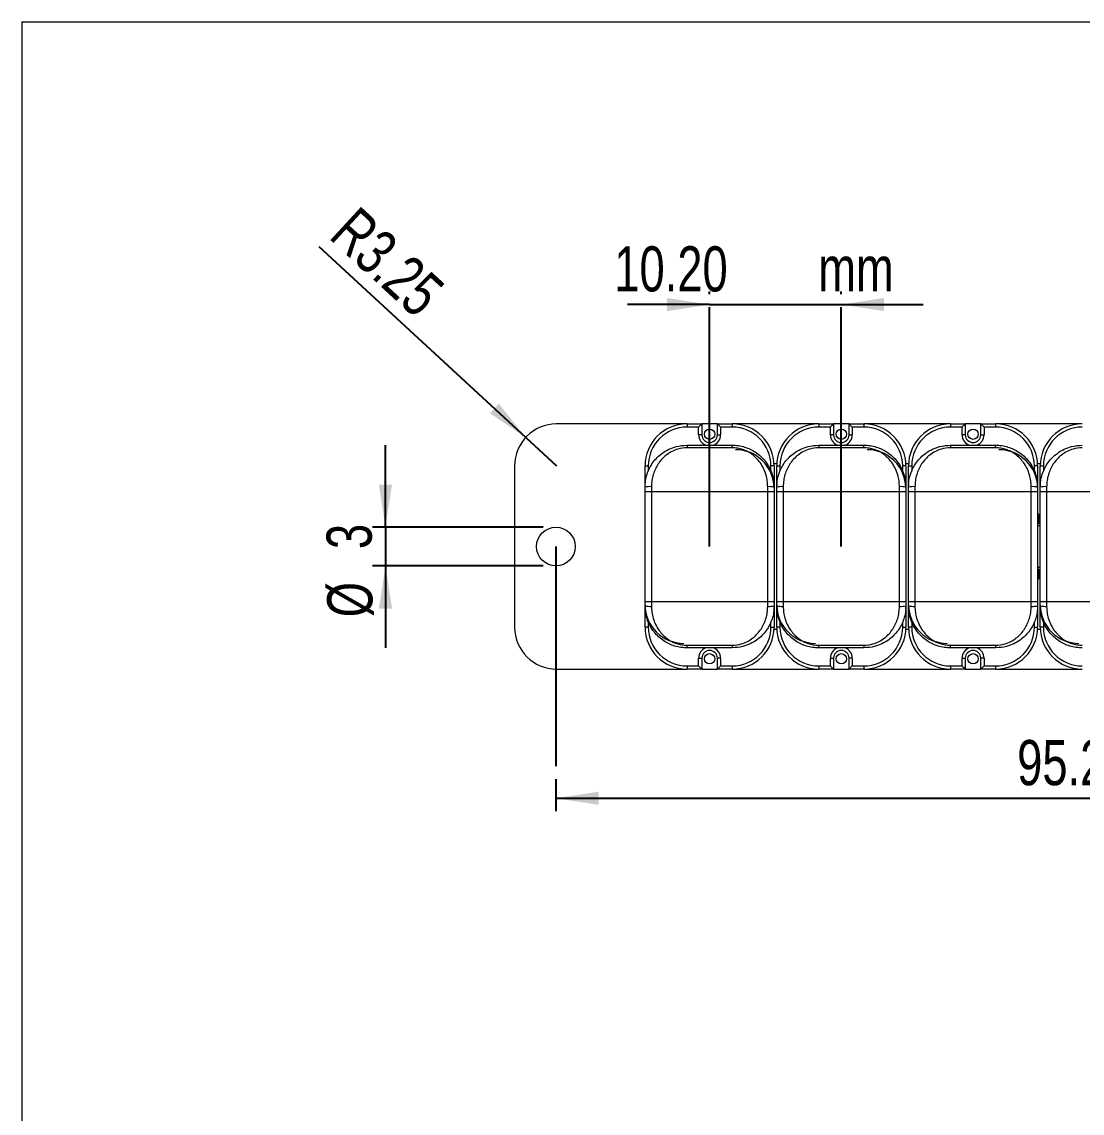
# Model space of a CAD drawing. Header units: millimetres. Extents: x 5 to 292, y 5 to 205.
# Drawn here: x 5.2 to 87.4, y 120.5 to 205 of the extents above; entities that cross this region are included whole.
import ezdxf

# ---------------------------------------------------------------- set-up
doc = ezdxf.new("R2010")
doc.units = ezdxf.units.MM
doc.layers.add('SLD-0', color=179, linetype='Continuous')
doc.styles.add('SLDTEXTSTYLE0', font='TXT', dxfattribs={"width": 0.75})
doc.dimstyles.new('SLDDIMSTYLE0', dxfattribs={"dimtxt": 3.5, "dimasz": 3.302, "dimexe": 0, "dimexo": 0.0625, "dimgap": 0.875, "dimtad": 1, "dimrnd": 1e-09, "dimzin": 4, "dimdsep": 46, "dimtxsty": 'SLDTEXTSTYLE0', "dimsah": 1, "dimcen": 0.09, "dimadec": 0, "dimazin": 1, "dimtfac": 1, "dimtmove": 0, "dimatfit": 0, "dimfxl": 1, "dimfrac": 2, "dimtolj": 1, "dimtzin": 12, "dimarcsym": 0})
doc.dimstyles.new('SLDDIMSTYLE1', dxfattribs={"dimtxt": 3.5, "dimasz": 3.302, "dimexe": 0, "dimexo": 0.0625, "dimgap": 0.875, "dimtad": 1, "dimrnd": 1e-09, "dimzin": 4, "dimdsep": 46, "dimtxsty": 'SLDTEXTSTYLE0', "dimsah": 1, "dimcen": 0.09, "dimadec": 0, "dimazin": 1, "dimtfac": 1, "dimtofl": 0, "dimtmove": 0, "dimatfit": 3, "dimfxl": 1, "dimfrac": 2, "dimtolj": 1, "dimtzin": 12, "dimarcsym": 0})
doc.dimstyles.new('SLDDIMSTYLE2', dxfattribs={"dimtxt": 3.5, "dimasz": 3.302, "dimexe": 0, "dimexo": 0.0625, "dimgap": 0.875, "dimtad": 1, "dimrnd": 1e-09, "dimzin": 12, "dimdsep": 46, "dimtxsty": 'SLDTEXTSTYLE0', "dimsah": 1, "dimcen": 0.09, "dimadec": 0, "dimazin": 3, "dimtfac": 1, "dimtmove": 0, "dimatfit": 0, "dimfxl": 1, "dimfrac": 2, "dimtolj": 1, "dimtzin": 12, "dimarcsym": 0})
doc.dimstyles.new('SLDDIMSTYLE3', dxfattribs={"dimtxt": 3.5, "dimasz": 3.302, "dimexe": 0, "dimexo": 0.0625, "dimgap": 0.875, "dimtad": 1, "dimrnd": 1e-09, "dimzin": 12, "dimdsep": 46, "dimtxsty": 'SLDTEXTSTYLE0', "dimsah": 1, "dimcen": 0, "dimadec": 0, "dimazin": 3, "dimtfac": 1, "dimtofl": 0, "dimtmove": 0, "dimatfit": 3, "dimfxl": 1, "dimfrac": 2, "dimtolj": 1, "dimtzin": 12, "dimarcsym": 0})

# ---------------------------------------------------------------- blocks, each defined once
blk = doc.blocks.new('_D')
at = {"layer": 'SLD-0'}
for p, q in [((58.504, 183.961), (58.504, 184.151)), ((68.704, 183.961), (68.704, 184.151)), ((58.504, 183.151), (52.154, 183.151)), ((58.504, 183.151), (68.704, 183.151)), ((68.704, 183.151), (75.054, 183.151))]:
    blk.add_line(p, q, dxfattribs=at)
for points in [[(58.504, 183.151), (55.202, 183.659), (55.202, 182.643)], [(68.704, 183.151), (72.006, 182.643), (72.006, 183.659)]]:
    blk.add_solid(points, dxfattribs=at)
at = {"layer": 'SLD-0', "char_height": 3.5, "attachment_point": 1, "style": 'SLDTEXTSTYLE0'}
for s, insert in [('10.20', (51.122, 187.663, 0.1)), ('mm', (66.916, 187.663, 0.1))]:
    blk.add_mtext(s, dxfattribs=dict(at, insert=insert))
blk = doc.blocks.new('_D_1')
at = {"layer": 'SLD-0'}
for p, q in [((46.604, 146.389), (46.604, 143.909)), ((141.804, 146.389), (141.804, 143.909)), ((46.604, 144.909), (141.804, 144.909))]:
    blk.add_line(p, q, dxfattribs=at)
for points in [[(46.604, 144.909), (49.906, 144.401), (49.906, 145.417)], [(141.804, 144.909), (138.502, 145.417), (138.502, 144.401)]]:
    blk.add_solid(points, dxfattribs=at)
at = {"layer": 'SLD-0', "char_height": 3.5, "attachment_point": 1, "style": 'SLDTEXTSTYLE0'}
for s, insert in [('95.20', (82.319, 149.421, 0.1)), ('mm', (98.112, 149.421, 0.1))]:
    blk.add_mtext(s, dxfattribs=dict(at, insert=insert))
blk = doc.blocks.new('_D_3')
at = {"layer": 'SLD-0'}
for q in [(28.261, 187.619), (46.654, 170.659)]:
    blk.add_line((44.264, 172.862), q, dxfattribs=at)
blk.add_solid([(44.264, 172.862), (42.181, 175.474), (41.493, 174.727)], dxfattribs=at)
at = {"layer": 'SLD-0', "insert": (31.297, 190.912, -6.6), "char_height": 3.5, "attachment_point": 1, "rotation": 317.32084, "style": 'SLDTEXTSTYLE0'}
blk.add_mtext('R3.25', dxfattribs=at)
blk = doc.blocks.new('_D_4')
at = {"layer": 'SLD-0'}
for p, q in [((33.404, 165.909), (33.404, 172.259)), ((45.604, 165.909), (32.404, 165.909)), ((33.404, 165.909), (33.404, 162.909)), ((45.604, 162.909), (32.404, 162.909)), ((33.404, 162.909), (33.404, 156.559))]:
    blk.add_line(p, q, dxfattribs=at)
for points in [[(33.404, 165.909), (33.912, 169.211), (32.896, 169.211)], [(33.404, 162.909), (32.896, 159.607), (33.912, 159.607)]]:
    blk.add_solid(points, dxfattribs=at)
at = {"layer": 'SLD-0', "char_height": 3.5, "attachment_point": 1, "rotation": 90, "style": 'SLDTEXTSTYLE0'}
for s, insert in [('3', (28.838, 164.209, -6.6)), ('%%c', (28.892, 158.93, -6.6))]:
    blk.add_mtext(s, dxfattribs=dict(at, insert=insert))

msp = doc.modelspace()

# ---------------------------------------------------------------- linework, layer by layer
at = {"color": 7, "linetype": 'Continuous', "lineweight": 0}
for q in [(292.245, 205.05), (5.245, 5.05)]:
    msp.add_line((5.245, 205.05), q, dxfattribs=at)
at = {"color": 7, "linetype": 'Continuous', "lineweight": 15}
for p, q in [((56.754, 173.909), (46.654, 173.909)), ((56.754, 173.909), (57.904, 173.909)), ((56.754, 173.909), (56.754, 173.659)), ((57.654, 173.659), (56.754, 173.659)), ((57.654, 173.059), (57.654, 173.659)), ((57.904, 173.909), (57.904, 173.059)), ((59.104, 173.909), (57.904, 173.909)), ((59.104, 173.909), (60.254, 173.909)), ((59.104, 173.059), (59.104, 173.909)), ((59.354, 173.659), (59.354, 173.059)), ((60.254, 173.659), (59.354, 173.659)), ((60.254, 173.909), (60.254, 173.659)), ((66.954, 173.909), (60.254, 173.909)), ((66.954, 173.909), (66.954, 173.659)), ((66.954, 173.909), (68.104, 173.909)), ((67.854, 173.659), (66.954, 173.659)), ((67.854, 173.059), (67.854, 173.659)), ((68.104, 173.909), (68.104, 173.059)), ((69.304, 173.909), (68.104, 173.909)), ((69.304, 173.909), (70.454, 173.909)), ((69.304, 173.909), (69.554, 173.659)), ((69.304, 173.059), (69.304, 173.909)), ((70.454, 173.659), (69.554, 173.659)), ((69.554, 173.659), (69.554, 173.059)), ((70.454, 173.909), (70.454, 173.659)), ((77.154, 173.909), (70.454, 173.909)), ((77.154, 173.909), (77.154, 173.659)), ((77.154, 173.909), (78.304, 173.909)), ((78.054, 173.659), (77.154, 173.659)), ((78.054, 173.059), (78.054, 173.659)), ((78.304, 173.909), (78.304, 173.059)), ((79.504, 173.909), (78.304, 173.909)), ((79.504, 173.909), (80.654, 173.909)), ((79.504, 173.059), (79.504, 173.909)), ((79.754, 173.659), (79.754, 173.059)), ((80.654, 173.659), (79.754, 173.659)), ((80.654, 173.909), (80.654, 173.659)), ((87.354, 173.909), (80.654, 173.909)), ((57.904, 173.059), (57.654, 173.059)), ((59.104, 173.059), (59.354, 173.059)), ((68.104, 173.059), (67.854, 173.059)), ((69.304, 173.059), (69.554, 173.059)), ((78.304, 173.059), (78.054, 173.059)), ((79.504, 173.059), (79.754, 173.059)), ((56.754, 172.259), (56.754, 172.059)), ((56.754, 172.259), (60.254, 172.259)), ((60.254, 172.059), (56.754, 172.059)), ((60.254, 172.059), (60.254, 172.259)), ((66.954, 172.259), (66.954, 172.059)), ((66.954, 172.259), (70.454, 172.259)), ((70.454, 172.059), (66.954, 172.059)), ((70.454, 172.059), (70.454, 172.259)), ((77.154, 172.259), (77.154, 172.059)), ((77.154, 172.259), (80.654, 172.259)), ((80.654, 172.059), (77.154, 172.059)), ((80.654, 172.059), (80.654, 172.259)), ((63.707, 170.809), (63.5, 170.809)), ((73.907, 170.809), (73.7, 170.809)), ((84.107, 170.809), (83.9, 170.809)), ((43.404, 170.659), (43.404, 158.159)), ((53.504, 170.659), (53.754, 170.659)), ((53.504, 169.009), (53.504, 170.659)), ((63.504, 170.659), (63.254, 170.659)), ((63.504, 170.659), (63.504, 169.009)), ((63.704, 170.659), (63.954, 170.659)), ((63.704, 169.009), (63.704, 170.659)), ((73.704, 170.659), (73.454, 170.659)), ((73.704, 170.659), (73.704, 169.009)), ((73.904, 170.659), (74.154, 170.659)), ((73.904, 169.009), (73.904, 170.659)), ((83.904, 170.659), (83.654, 170.659)), ((83.904, 170.659), (83.904, 169.009)), ((84.104, 170.659), (84.354, 170.659)), ((84.104, 169.009), (84.104, 170.659)), ((53.504, 168.909), (53.525, 169.263)), ((63.704, 168.909), (63.725, 169.263)), ((73.904, 168.909), (73.925, 169.263)), ((84.104, 168.909), (84.125, 169.263)), ((53.504, 168.659), (53.504, 169.009)), ((53.504, 168.659), (54.004, 168.659)), ((53.504, 160.159), (53.504, 168.659)), ((54.004, 169.043), (54.004, 168.659)), ((54.004, 168.659), (54.004, 160.159)), ((54.004, 168.659), (63.004, 168.659)), ((63.004, 168.659), (63.004, 169.043)), ((63.004, 168.659), (63.504, 168.659)), ((63.004, 160.159), (63.004, 168.659)), ((63.504, 169.009), (63.504, 168.659)), ((63.504, 168.659), (63.504, 160.159)), ((63.704, 168.659), (63.704, 169.009)), ((63.704, 160.159), (63.704, 168.659)), ((63.704, 168.659), (64.204, 168.659)), ((64.204, 169.043), (64.204, 168.659)), ((64.204, 168.659), (64.204, 160.159)), ((64.204, 168.659), (73.204, 168.659)), ((73.204, 168.659), (73.204, 169.043)), ((73.204, 160.159), (73.204, 168.659)), ((73.204, 168.659), (73.704, 168.659)), ((73.704, 169.009), (73.704, 168.659)), ((73.704, 168.659), (73.704, 160.159)), ((73.904, 168.659), (73.904, 169.009)), ((73.904, 160.159), (73.904, 168.659)), ((73.904, 168.659), (74.404, 168.659)), ((74.404, 169.043), (74.404, 168.659)), ((74.404, 168.659), (74.404, 160.159)), ((74.404, 168.659), (83.404, 168.659)), ((83.404, 168.659), (83.404, 169.043)), ((83.404, 160.159), (83.404, 168.659)), ((83.404, 168.659), (83.904, 168.659)), ((83.904, 169.009), (83.904, 168.659)), ((83.904, 168.659), (83.904, 160.159)), ((84.104, 168.659), (84.104, 169.009)), ((84.104, 160.159), (84.104, 168.659)), ((84.104, 168.659), (84.604, 168.659)), ((84.604, 169.043), (84.604, 168.659)), ((84.604, 168.659), (84.604, 160.159)), ((84.604, 168.659), (93.604, 168.659)), ((83.99, 166.905), (83.904, 166.905)), ((83.99, 166.455), (83.99, 166.905)), ((83.904, 166.455), (83.99, 166.455)), ((83.95, 166.405), (83.904, 166.405)), ((83.904, 166.155), (83.95, 166.155)), ((84.104, 166.005), (83.904, 166.005)), ((83.95, 166.405), (83.99, 166.405)), ((83.95, 166.155), (83.95, 166.405)), ((83.99, 166.155), (83.95, 166.155)), ((83.99, 166.405), (83.99, 166.455)), ((83.99, 166.405), (83.99, 166.155)), ((83.904, 162.805), (84.104, 162.805)), ((83.95, 162.655), (83.904, 162.655)), ((83.904, 162.405), (83.95, 162.405)), ((83.99, 162.355), (83.904, 162.355)), ((83.95, 162.655), (83.99, 162.655)), ((83.95, 162.405), (83.95, 162.655)), ((83.99, 162.405), (83.95, 162.405)), ((83.99, 162.655), (83.99, 162.405)), ((83.99, 162.355), (83.99, 162.405)), ((83.99, 161.905), (83.99, 162.355)), ((83.904, 161.905), (83.99, 161.905)), ((53.504, 160.159), (54.004, 160.159)), ((53.504, 159.809), (53.504, 160.159)), ((53.504, 158.159), (53.504, 159.809)), ((54.004, 160.159), (63.004, 160.159)), ((54.004, 160.159), (54.004, 159.775)), ((63.004, 160.159), (63.504, 160.159)), ((63.004, 159.775), (63.004, 160.159)), ((63.504, 159.909), (63.483, 159.555)), ((63.504, 160.159), (63.504, 159.809)), ((63.504, 159.809), (63.504, 158.159)), ((63.704, 160.159), (64.204, 160.159)), ((63.704, 159.809), (63.704, 160.159)), ((63.704, 158.159), (63.704, 159.809)), ((64.204, 160.159), (64.204, 159.775)), ((64.204, 160.159), (73.204, 160.159)), ((73.204, 159.775), (73.204, 160.159)), ((73.204, 160.159), (73.704, 160.159)), ((73.704, 159.909), (73.683, 159.555)), ((73.704, 160.159), (73.704, 159.809)), ((73.704, 159.809), (73.704, 158.159)), ((73.904, 160.159), (74.404, 160.159)), ((73.904, 159.809), (73.904, 160.159)), ((73.904, 158.159), (73.904, 159.809)), ((74.404, 160.159), (74.404, 159.775)), ((74.404, 160.159), (83.404, 160.159)), ((83.404, 159.775), (83.404, 160.159)), ((83.404, 160.159), (83.904, 160.159)), ((83.904, 159.909), (83.883, 159.555)), ((83.904, 160.159), (83.904, 159.809)), ((83.904, 159.809), (83.904, 158.159)), ((84.104, 160.159), (84.604, 160.159)), ((84.104, 159.809), (84.104, 160.159)), ((84.104, 158.159), (84.104, 159.809)), ((84.604, 160.159), (84.604, 159.775)), ((84.604, 160.159), (93.604, 160.159)), ((53.754, 158.159), (53.504, 158.159)), ((63.254, 158.159), (63.504, 158.159)), ((63.954, 158.159), (63.704, 158.159)), ((73.454, 158.159), (73.704, 158.159)), ((74.154, 158.159), (73.904, 158.159)), ((83.654, 158.159), (83.904, 158.159)), ((84.354, 158.159), (84.104, 158.159)), ((63.5, 158.009), (63.707, 158.009)), ((73.7, 158.009), (73.907, 158.009)), ((83.9, 158.009), (84.107, 158.009)), ((56.754, 156.559), (56.754, 156.759)), ((56.754, 156.759), (60.254, 156.759)), ((60.254, 156.559), (56.754, 156.559)), ((60.254, 156.759), (60.254, 156.559)), ((66.954, 156.559), (66.954, 156.759)), ((66.954, 156.759), (70.454, 156.759)), ((70.454, 156.559), (66.954, 156.559)), ((70.454, 156.759), (70.454, 156.559)), ((77.154, 156.559), (77.154, 156.759)), ((77.154, 156.759), (80.654, 156.759)), ((80.654, 156.559), (77.154, 156.559)), ((80.654, 156.759), (80.654, 156.559)), ((57.654, 155.159), (57.654, 155.759)), ((57.654, 155.759), (57.904, 155.759)), ((57.904, 155.759), (57.904, 154.909)), ((59.104, 154.909), (59.104, 155.759)), ((59.354, 155.759), (59.104, 155.759)), ((59.354, 155.759), (59.354, 155.159)), ((67.854, 155.159), (67.854, 155.759)), ((67.854, 155.759), (68.104, 155.759)), ((68.104, 155.759), (68.104, 154.909)), ((69.304, 154.909), (69.304, 155.759)), ((69.554, 155.759), (69.304, 155.759)), ((69.554, 155.759), (69.554, 155.159)), ((78.054, 155.159), (78.054, 155.759)), ((78.054, 155.759), (78.304, 155.759)), ((78.304, 155.759), (78.304, 154.909)), ((79.754, 155.759), (79.504, 155.759)), ((79.504, 154.909), (79.504, 155.759)), ((79.754, 155.759), (79.754, 155.159)), ((46.654, 154.909), (56.754, 154.909)), ((56.754, 155.159), (57.654, 155.159)), ((56.754, 155.159), (56.754, 154.909)), ((57.904, 154.909), (56.754, 154.909)), ((57.904, 154.909), (59.104, 154.909)), ((60.254, 154.909), (59.104, 154.909)), ((59.354, 155.159), (60.254, 155.159)), ((60.254, 155.159), (60.254, 154.909)), ((60.254, 154.909), (66.954, 154.909)), ((66.954, 155.159), (67.854, 155.159)), ((66.954, 155.159), (66.954, 154.909)), ((68.104, 154.909), (66.954, 154.909)), ((68.104, 154.909), (69.304, 154.909)), ((69.554, 155.159), (69.304, 154.909)), ((70.454, 154.909), (69.304, 154.909)), ((69.554, 155.159), (70.454, 155.159)), ((70.454, 155.159), (70.454, 154.909)), ((70.454, 154.909), (77.154, 154.909)), ((77.154, 155.159), (78.054, 155.159)), ((77.154, 155.159), (77.154, 154.909)), ((78.304, 154.909), (77.154, 154.909)), ((78.304, 154.909), (79.504, 154.909)), ((80.654, 154.909), (79.504, 154.909)), ((79.754, 155.159), (80.654, 155.159)), ((80.654, 155.159), (80.654, 154.909)), ((80.654, 154.909), (87.354, 154.909))]:
    msp.add_line(p, q, dxfattribs=at)
at = {"color": 8, "linetype": 'Continuous', "lineweight": 15}
for p, q in [((53.754, 170.659), (53.754, 170.234)), ((63.254, 170.223), (63.254, 170.659)), ((63.954, 170.659), (63.954, 170.234)), ((73.454, 170.223), (73.454, 170.659)), ((74.154, 170.659), (74.154, 170.234)), ((83.654, 170.223), (83.654, 170.659)), ((84.354, 170.659), (84.354, 170.234)), ((53.754, 158.594), (53.754, 158.159)), ((63.254, 158.159), (63.254, 158.583)), ((63.954, 158.594), (63.954, 158.159)), ((73.454, 158.159), (73.454, 158.583)), ((74.154, 158.594), (74.154, 158.159)), ((83.654, 158.159), (83.654, 158.583)), ((84.354, 158.594), (84.354, 158.159))]:
    msp.add_line(p, q, dxfattribs=at)
at = {"color": 7, "linetype": 'Continuous', "lineweight": 15, "flags": 128}
for points in [[(57.904, 173.909), (57.9, 173.905), (57.889, 173.894), (57.87, 173.875), (57.845, 173.85), (57.814, 173.819), (57.779, 173.784), (57.739, 173.744), (57.697, 173.702), (57.654, 173.659)], [(59.104, 173.909), (59.108, 173.904), (59.123, 173.89), (59.146, 173.867), (59.177, 173.836), (59.215, 173.798), (59.258, 173.754), (59.305, 173.708), (59.354, 173.659)], [(68.104, 173.909), (68.1, 173.905), (68.089, 173.894), (68.07, 173.875), (68.045, 173.85), (68.014, 173.819), (67.979, 173.784), (67.939, 173.744), (67.897, 173.702), (67.854, 173.659)], [(78.304, 173.909), (78.3, 173.905), (78.289, 173.894), (78.27, 173.875), (78.245, 173.85), (78.214, 173.819), (78.179, 173.784), (78.139, 173.744), (78.097, 173.702), (78.054, 173.659)], [(79.504, 173.909), (79.508, 173.904), (79.523, 173.89), (79.546, 173.867), (79.577, 173.836), (79.615, 173.798), (79.658, 173.754), (79.705, 173.708), (79.754, 173.659)], [(57.654, 155.159), (57.697, 155.115), (57.739, 155.073), (57.779, 155.034), (57.814, 154.998), (57.845, 154.967), (57.87, 154.942), (57.889, 154.924), (57.9, 154.913), (57.904, 154.909)], [(59.354, 155.159), (59.305, 155.11), (59.258, 155.063), (59.215, 155.02), (59.177, 154.982), (59.146, 154.951), (59.123, 154.928), (59.108, 154.914), (59.104, 154.909)], [(67.854, 155.159), (67.897, 155.115), (67.939, 155.073), (67.979, 155.034), (68.014, 154.998), (68.045, 154.967), (68.07, 154.942), (68.089, 154.924), (68.1, 154.913), (68.104, 154.909)], [(78.054, 155.159), (78.097, 155.115), (78.139, 155.073), (78.179, 155.034), (78.214, 154.998), (78.245, 154.967), (78.27, 154.942), (78.289, 154.924), (78.3, 154.913), (78.304, 154.909)], [(79.754, 155.159), (79.705, 155.11), (79.658, 155.063), (79.615, 155.02), (79.577, 154.982), (79.546, 154.951), (79.523, 154.928), (79.508, 154.914), (79.504, 154.909)]]:
    msp.add_lwpolyline(points, dxfattribs=at)
at = {"color": 7, "linetype": 'Continuous', "lineweight": 15}
for centre, radius in [((58.504, 173.109), 0.4), ((68.704, 173.109), 0.4), ((78.904, 173.109), 0.4), ((46.604, 164.409), 1.5), ((58.504, 155.709), 0.4), ((68.704, 155.709), 0.4), ((78.904, 155.709), 0.4)]:
    msp.add_circle(centre, radius, dxfattribs=at)
for centre, radius, start, end in [((46.654, 170.659), 3.25, 90, 180), ((56.754, 170.659), 3.25, 90, 180), ((56.754, 170.659), 3, 90, 180), ((60.254, 170.659), 3.25, 0, 90), ((60.254, 170.659), 3, 0, 90), ((66.954, 170.659), 3.25, 90, 180), ((66.954, 170.659), 3, 90, 180), ((70.454, 170.659), 3.25, 0, 90), ((70.454, 170.659), 3, 0, 90), ((77.154, 170.659), 3.25, 90, 180), ((77.154, 170.659), 3, 90, 180), ((80.654, 170.659), 3.25, 0, 90), ((80.654, 170.659), 3, 0, 90), ((87.354, 170.659), 3.25, 90, 180), ((87.354, 170.659), 3, 90, 180), ((58.504, 173.059), 0.6, 180, 0), ((68.704, 173.059), 0.6, 180, 0), ((78.904, 173.059), 0.6, 180, 0), ((60.504, 168.909), 3, 0.9819, 90), ((70.704, 168.909), 3, 0.9819, 90), ((80.904, 168.909), 3, 0.9819, 90), ((53.879, 167.172), 1.875, 86.19459, 101.55619), ((63.128, 167.172), 1.875, 78.44381, 93.80541), ((64.079, 167.172), 1.875, 86.19462, 101.55615), ((73.328, 167.172), 1.875, 78.44386, 93.80537), ((74.279, 167.172), 1.875, 86.19462, 101.55614), ((83.528, 167.172), 1.875, 78.44379, 93.80542), ((84.479, 167.172), 1.875, 86.19465, 101.55611), ((56.504, 159.909), 3, 180.9819, 270), ((53.879, 161.646), 1.875, 258.44381, 273.80541), ((63.128, 161.646), 1.875, 266.19459, 281.55619), ((66.704, 159.909), 3, 180.9819, 270), ((64.079, 161.646), 1.875, 258.44385, 273.80538), ((73.328, 161.646), 1.875, 266.19463, 281.55614), ((76.904, 159.909), 3, 180.9819, 270), ((74.279, 161.646), 1.875, 258.44386, 273.80538), ((83.528, 161.646), 1.875, 266.19458, 281.55621), ((87.104, 159.909), 3, 180.9819, 270), ((84.479, 161.646), 1.875, 258.44389, 273.80535), ((46.654, 158.159), 3.25, 180, 270), ((56.754, 158.159), 3.25, 180, 270), ((56.754, 158.159), 3, 180, 270), ((60.254, 158.159), 3, 270, 0), ((60.254, 158.159), 3.25, 270, 0), ((66.954, 158.159), 3.25, 180, 270), ((66.954, 158.159), 3, 180, 270), ((70.454, 158.159), 3, 270, 0), ((70.454, 158.159), 3.25, 270, 0), ((77.154, 158.159), 3.25, 180, 270), ((77.154, 158.159), 3, 180, 270), ((80.654, 158.159), 3, 270, 0), ((80.654, 158.159), 3.25, 270, 0), ((87.354, 158.159), 3.25, 180, 270), ((87.354, 158.159), 3, 180, 270), ((58.504, 155.759), 0.6, 0, 180), ((68.704, 155.759), 0.6, 0, 180), ((78.904, 155.759), 0.6, 0, 180)]:
    msp.add_arc(centre, radius, start, end, dxfattribs=at)
at = {"color": 8, "linetype": 'Continuous', "lineweight": 15}
for centre, start, end in [((58.504, 173.059), 180, 250.25008), ((58.504, 173.059), 289.74992, 0), ((68.704, 173.059), 180, 250.25008), ((68.704, 173.059), 289.74992, 0), ((78.904, 173.059), 180, 250.25008), ((78.904, 173.059), 289.74992, 0), ((58.504, 155.759), 109.74992, 180), ((58.504, 155.759), 0, 70.25008), ((68.704, 155.759), 109.74992, 180), ((68.704, 155.759), 0, 70.25008), ((78.904, 155.759), 109.74992, 180), ((78.904, 155.759), 360, 70.25008)]:
    msp.add_arc(centre, 0.85, start, end, dxfattribs=at)
at = {"color": 7, "linetype": 'Continuous', "lineweight": 15}
for points, knots in [([(53.504, 169.009), (53.511, 169.179), (53.527, 169.523), (53.652, 170.019), (53.844, 170.486), (54.108, 170.92), (54.445, 171.317), (54.861, 171.671), (55.354, 171.96), (55.987, 172.202), (56.473, 172.238), (56.754, 172.259)], [0, 0, 0, 0, 0.097847, 0.198626, 0.295593, 0.394956, 0.499553, 0.606771, 0.721034, 0.839304, 1, 1, 1, 1]), ([(56.754, 172.059), (56.515, 172.039), (56.103, 172.005), (55.569, 171.781), (55.155, 171.515), (54.8, 171.184), (54.517, 170.819), (54.293, 170.415), (54.131, 169.986), (54.024, 169.524), (54.011, 169.205), (54.004, 169.043)], [0, 0, 0, 0, 0.15204, 0.263063, 0.378844, 0.484471, 0.592649, 0.692472, 0.794495, 0.895879, 1, 1, 1, 1]), ([(60.254, 172.259), (60.414, 172.252), (60.739, 172.238), (61.207, 172.127), (61.651, 171.956), (62.07, 171.718), (62.463, 171.411), (62.826, 171.02), (63.137, 170.548), (63.353, 170.034), (63.481, 169.513), (63.496, 169.178), (63.504, 169.009)], [0, 0, 0, 0, 0.091931, 0.186691, 0.277645, 0.370681, 0.471898, 0.575489, 0.689468, 0.807223, 0.902296, 1, 1, 1, 1]), ([(63.004, 169.043), (62.997, 169.198), (62.984, 169.508), (62.878, 169.988), (62.695, 170.466), (62.435, 170.902), (62.127, 171.267), (61.798, 171.552), (61.441, 171.774), (61.069, 171.934), (60.669, 172.038), (60.392, 172.052), (60.254, 172.059)], [0, 0, 0, 0, 0.099707, 0.199441, 0.318421, 0.437453, 0.540488, 0.643488, 0.733283, 0.822985, 0.911538, 1, 1, 1, 1]), ([(63.704, 169.009), (63.711, 169.179), (63.727, 169.523), (63.852, 170.019), (64.044, 170.486), (64.308, 170.92), (64.645, 171.317), (65.061, 171.671), (65.554, 171.96), (66.187, 172.202), (66.673, 172.238), (66.954, 172.259)], [0, 0, 0, 0, 0.097847, 0.198626, 0.295593, 0.394956, 0.499553, 0.606771, 0.721035, 0.839305, 1, 1, 1, 1]), ([(66.954, 172.059), (66.715, 172.039), (66.303, 172.005), (65.769, 171.781), (65.355, 171.515), (65, 171.184), (64.717, 170.819), (64.493, 170.415), (64.331, 169.986), (64.224, 169.524), (64.211, 169.205), (64.204, 169.043)], [0, 0, 0, 0, 0.15204, 0.263063, 0.378844, 0.484471, 0.592649, 0.692472, 0.794495, 0.895879, 1, 1, 1, 1]), ([(70.454, 172.259), (70.614, 172.252), (70.939, 172.238), (71.407, 172.127), (71.851, 171.956), (72.27, 171.718), (72.663, 171.411), (73.026, 171.02), (73.337, 170.548), (73.553, 170.034), (73.681, 169.513), (73.696, 169.178), (73.704, 169.009)], [0, 0, 0, 0, 0.091931, 0.186691, 0.277645, 0.370681, 0.471898, 0.575489, 0.689468, 0.807223, 0.902296, 1, 1, 1, 1]), ([(73.204, 169.043), (73.197, 169.198), (73.184, 169.508), (73.078, 169.988), (72.895, 170.466), (72.635, 170.902), (72.327, 171.267), (71.998, 171.552), (71.641, 171.774), (71.269, 171.934), (70.869, 172.038), (70.592, 172.052), (70.454, 172.059)], [0, 0, 0, 0, 0.099707, 0.199441, 0.318421, 0.437453, 0.540487, 0.643488, 0.733283, 0.822985, 0.911538, 1, 1, 1, 1]), ([(73.904, 169.009), (73.911, 169.179), (73.927, 169.523), (74.052, 170.019), (74.244, 170.486), (74.508, 170.92), (74.845, 171.317), (75.261, 171.671), (75.754, 171.96), (76.387, 172.202), (76.873, 172.238), (77.154, 172.259)], [0, 0, 0, 0, 0.0978469, 0.1986255, 0.2955932, 0.3949558, 0.4995529, 0.6067713, 0.7210342, 0.8393043, 1, 1, 1, 1]), ([(77.154, 172.059), (76.915, 172.039), (76.503, 172.005), (75.969, 171.781), (75.555, 171.515), (75.2, 171.184), (74.917, 170.819), (74.693, 170.415), (74.531, 169.986), (74.424, 169.524), (74.411, 169.205), (74.404, 169.043)], [0, 0, 0, 0, 0.152041, 0.263063, 0.378844, 0.484471, 0.592649, 0.692472, 0.794496, 0.895879, 1, 1, 1, 1]), ([(80.654, 172.259), (80.814, 172.252), (81.139, 172.238), (81.607, 172.127), (82.051, 171.956), (82.47, 171.718), (82.863, 171.411), (83.226, 171.02), (83.537, 170.548), (83.753, 170.034), (83.881, 169.513), (83.896, 169.178), (83.904, 169.009)], [0, 0, 0, 0, 0.0919308, 0.1866909, 0.277645, 0.3706812, 0.4718975, 0.5754888, 0.6894682, 0.807223, 0.902296, 1, 1, 1, 1]), ([(83.404, 169.043), (83.397, 169.198), (83.384, 169.508), (83.278, 169.988), (83.095, 170.466), (82.835, 170.902), (82.527, 171.267), (82.198, 171.552), (81.841, 171.774), (81.469, 171.934), (81.069, 172.038), (80.792, 172.052), (80.654, 172.059)], [0, 0, 0, 0, 0.099707, 0.199441, 0.318421, 0.437453, 0.540488, 0.643488, 0.733283, 0.822985, 0.911538, 1, 1, 1, 1]), ([(84.104, 169.009), (84.111, 169.179), (84.127, 169.523), (84.252, 170.019), (84.444, 170.486), (84.708, 170.92), (85.045, 171.317), (85.461, 171.671), (85.954, 171.96), (86.587, 172.202), (87.073, 172.238), (87.354, 172.259)], [0, 0, 0, 0, 0.097847, 0.198626, 0.295593, 0.394956, 0.499553, 0.606771, 0.721035, 0.839304, 1, 1, 1, 1]), ([(87.354, 172.059), (87.115, 172.039), (86.703, 172.005), (86.169, 171.781), (85.755, 171.515), (85.4, 171.184), (85.117, 170.819), (84.893, 170.415), (84.731, 169.986), (84.624, 169.524), (84.611, 169.205), (84.604, 169.043)], [0, 0, 0, 0, 0.152041, 0.263063, 0.378844, 0.484471, 0.592649, 0.692472, 0.794495, 0.895879, 1, 1, 1, 1]), ([(56.754, 156.559), (56.594, 156.566), (56.269, 156.58), (55.8, 156.69), (55.356, 156.862), (54.937, 157.099), (54.544, 157.407), (54.181, 157.797), (53.871, 158.27), (53.655, 158.784), (53.527, 159.304), (53.511, 159.639), (53.504, 159.809)], [0, 0, 0, 0, 0.091931, 0.186691, 0.277645, 0.370681, 0.471898, 0.575489, 0.689468, 0.807223, 0.902296, 1, 1, 1, 1]), ([(54.004, 159.775), (54.01, 159.622), (54.022, 159.311), (54.128, 158.834), (54.311, 158.354), (54.569, 157.919), (54.879, 157.551), (55.207, 157.267), (55.564, 157.044), (55.935, 156.885), (56.336, 156.779), (56.613, 156.766), (56.754, 156.759)], [0, 0, 0, 0, 0.098438, 0.19944, 0.316599, 0.437452, 0.539331, 0.643479, 0.732166, 0.82297, 0.909818, 1, 1, 1, 1]), ([(63.504, 159.809), (63.496, 159.639), (63.48, 159.294), (63.356, 158.799), (63.163, 158.331), (62.899, 157.898), (62.562, 157.501), (62.146, 157.147), (61.653, 156.857), (61.021, 156.616), (60.534, 156.58), (60.254, 156.559)], [0, 0, 0, 0, 0.097847, 0.198626, 0.295593, 0.394956, 0.499553, 0.606771, 0.721034, 0.839304, 1, 1, 1, 1]), ([(60.254, 156.759), (60.492, 156.778), (60.908, 156.813), (61.441, 157.038), (61.857, 157.306), (62.208, 157.635), (62.492, 158.001), (62.715, 158.404), (62.878, 158.835), (62.983, 159.295), (62.997, 159.615), (63.004, 159.775)], [0, 0, 0, 0, 0.152046, 0.265325, 0.378841, 0.485733, 0.59265, 0.693589, 0.794499, 0.897264, 1, 1, 1, 1]), ([(66.954, 156.559), (66.794, 156.566), (66.469, 156.58), (66, 156.69), (65.556, 156.862), (65.137, 157.099), (64.744, 157.407), (64.381, 157.797), (64.071, 158.27), (63.855, 158.784), (63.727, 159.304), (63.711, 159.639), (63.704, 159.809)], [0, 0, 0, 0, 0.091931, 0.186691, 0.277645, 0.370681, 0.471898, 0.575489, 0.689468, 0.807223, 0.902296, 1, 1, 1, 1]), ([(64.204, 159.775), (64.21, 159.622), (64.222, 159.311), (64.328, 158.834), (64.511, 158.354), (64.769, 157.919), (65.079, 157.551), (65.407, 157.267), (65.764, 157.044), (66.135, 156.885), (66.536, 156.779), (66.813, 156.766), (66.954, 156.759)], [0, 0, 0, 0, 0.098438, 0.19944, 0.316599, 0.437452, 0.539331, 0.643479, 0.732166, 0.82297, 0.909818, 1, 1, 1, 1]), ([(73.704, 159.809), (73.696, 159.639), (73.68, 159.294), (73.556, 158.799), (73.363, 158.331), (73.099, 157.898), (72.762, 157.501), (72.346, 157.147), (71.853, 156.857), (71.221, 156.616), (70.734, 156.58), (70.454, 156.559)], [0, 0, 0, 0, 0.097847, 0.198626, 0.295593, 0.394956, 0.499553, 0.606771, 0.721035, 0.839304, 1, 1, 1, 1]), ([(70.454, 156.759), (70.692, 156.778), (71.108, 156.813), (71.641, 157.038), (72.057, 157.306), (72.408, 157.635), (72.692, 158.001), (72.915, 158.404), (73.078, 158.835), (73.183, 159.295), (73.197, 159.615), (73.204, 159.775)], [0, 0, 0, 0, 0.152046, 0.265325, 0.378841, 0.485733, 0.59265, 0.693589, 0.794499, 0.897264, 1, 1, 1, 1]), ([(77.154, 156.559), (76.994, 156.566), (76.669, 156.58), (76.2, 156.69), (75.756, 156.862), (75.337, 157.099), (74.944, 157.407), (74.581, 157.797), (74.271, 158.27), (74.055, 158.784), (73.927, 159.304), (73.911, 159.639), (73.904, 159.809)], [0, 0, 0, 0, 0.091931, 0.186691, 0.277645, 0.370681, 0.471898, 0.575489, 0.689468, 0.807223, 0.902296, 1, 1, 1, 1]), ([(74.404, 159.775), (74.41, 159.622), (74.422, 159.311), (74.528, 158.834), (74.711, 158.354), (74.969, 157.919), (75.279, 157.551), (75.607, 157.267), (75.964, 157.044), (76.335, 156.885), (76.736, 156.779), (77.013, 156.766), (77.154, 156.759)], [0, 0, 0, 0, 0.098438, 0.19944, 0.316599, 0.437452, 0.539331, 0.643479, 0.732166, 0.82297, 0.909817, 1, 1, 1, 1]), ([(83.904, 159.809), (83.896, 159.639), (83.88, 159.294), (83.756, 158.799), (83.563, 158.331), (83.299, 157.898), (82.962, 157.501), (82.546, 157.147), (82.053, 156.857), (81.421, 156.616), (80.934, 156.58), (80.654, 156.559)], [0, 0, 0, 0, 0.0978469, 0.1986255, 0.2955931, 0.3949558, 0.4995532, 0.6067713, 0.7210345, 0.8393046, 1, 1, 1, 1]), ([(80.654, 156.759), (80.892, 156.778), (81.308, 156.813), (81.841, 157.038), (82.257, 157.306), (82.608, 157.635), (82.892, 158.001), (83.115, 158.404), (83.278, 158.835), (83.383, 159.295), (83.397, 159.615), (83.404, 159.775)], [0, 0, 0, 0, 0.152046, 0.265325, 0.378841, 0.485732, 0.59265, 0.693589, 0.794499, 0.897264, 1, 1, 1, 1]), ([(87.354, 156.559), (87.194, 156.566), (86.869, 156.58), (86.4, 156.69), (85.956, 156.862), (85.537, 157.099), (85.144, 157.407), (84.781, 157.797), (84.471, 158.27), (84.255, 158.784), (84.127, 159.304), (84.111, 159.639), (84.104, 159.809)], [0, 0, 0, 0, 0.091931, 0.186691, 0.277645, 0.370681, 0.471898, 0.575489, 0.689468, 0.807223, 0.902296, 1, 1, 1, 1]), ([(84.604, 159.775), (84.61, 159.622), (84.622, 159.311), (84.728, 158.834), (84.911, 158.354), (85.169, 157.919), (85.479, 157.551), (85.807, 157.267), (86.164, 157.044), (86.535, 156.885), (86.936, 156.779), (87.213, 156.766), (87.354, 156.759)], [0, 0, 0, 0, 0.098438, 0.19944, 0.316599, 0.437452, 0.539331, 0.643479, 0.732166, 0.82297, 0.909817, 1, 1, 1, 1])]:
    msp.add_open_spline(points, degree=3, knots=knots, dxfattribs=at)
at = {"layer": 'SLD-0'}
for p, q in [((58.504, 164.418), (58.504, 182.961)), ((68.704, 164.418), (68.704, 182.961)), ((46.604, 164.409), (46.604, 147.389))]:
    msp.add_line(p, q, dxfattribs=at)

# ---------------------------------------------------------------- dimensions: what is measured, and where the dimension line sits
dim = msp.add_radius_dim(center=(46.654, 170.659), mpoint=(44.264, 172.862), dimstyle='SLDDIMSTYLE3', dxfattribs=at)
dim.commit()
dim.dimension.update_dxf_attribs({"geometry": '_D_3', "text_midpoint": (33.519, 182.77), "dimtype": 164})
for base, p1, p2, dimstyle, picture, middle in [((68.704, 183.151), (58.504, 182.961), (68.704, 182.961), 'SLDDIMSTYLE0', '_D', (63.384, 183.151)), ((141.804, 144.909), (46.604, 147.389), (141.804, 147.389), 'SLDDIMSTYLE1', '_D_1', (94.581, 144.909))]:
    dim = msp.add_linear_dim(base=base, p1=p1, p2=p2, text='<> mm', dimstyle=dimstyle, dxfattribs=at)
    dim.commit()
    dim.dimension.update_dxf_attribs({"geometry": picture, "text_midpoint": middle, "dimtype": 160})
dim = msp.add_linear_dim(base=(33.404, 162.909), p1=(46.604, 165.909), p2=(46.604, 162.909), angle=90, text='%%c<>', dimstyle='SLDDIMSTYLE2', dxfattribs=at)
dim.commit()
dim.dimension.update_dxf_attribs({"geometry": '_D_4', "text_midpoint": (33.404, 164.284), "dimtype": 160})

doc.saveas('drawing.dxf')
